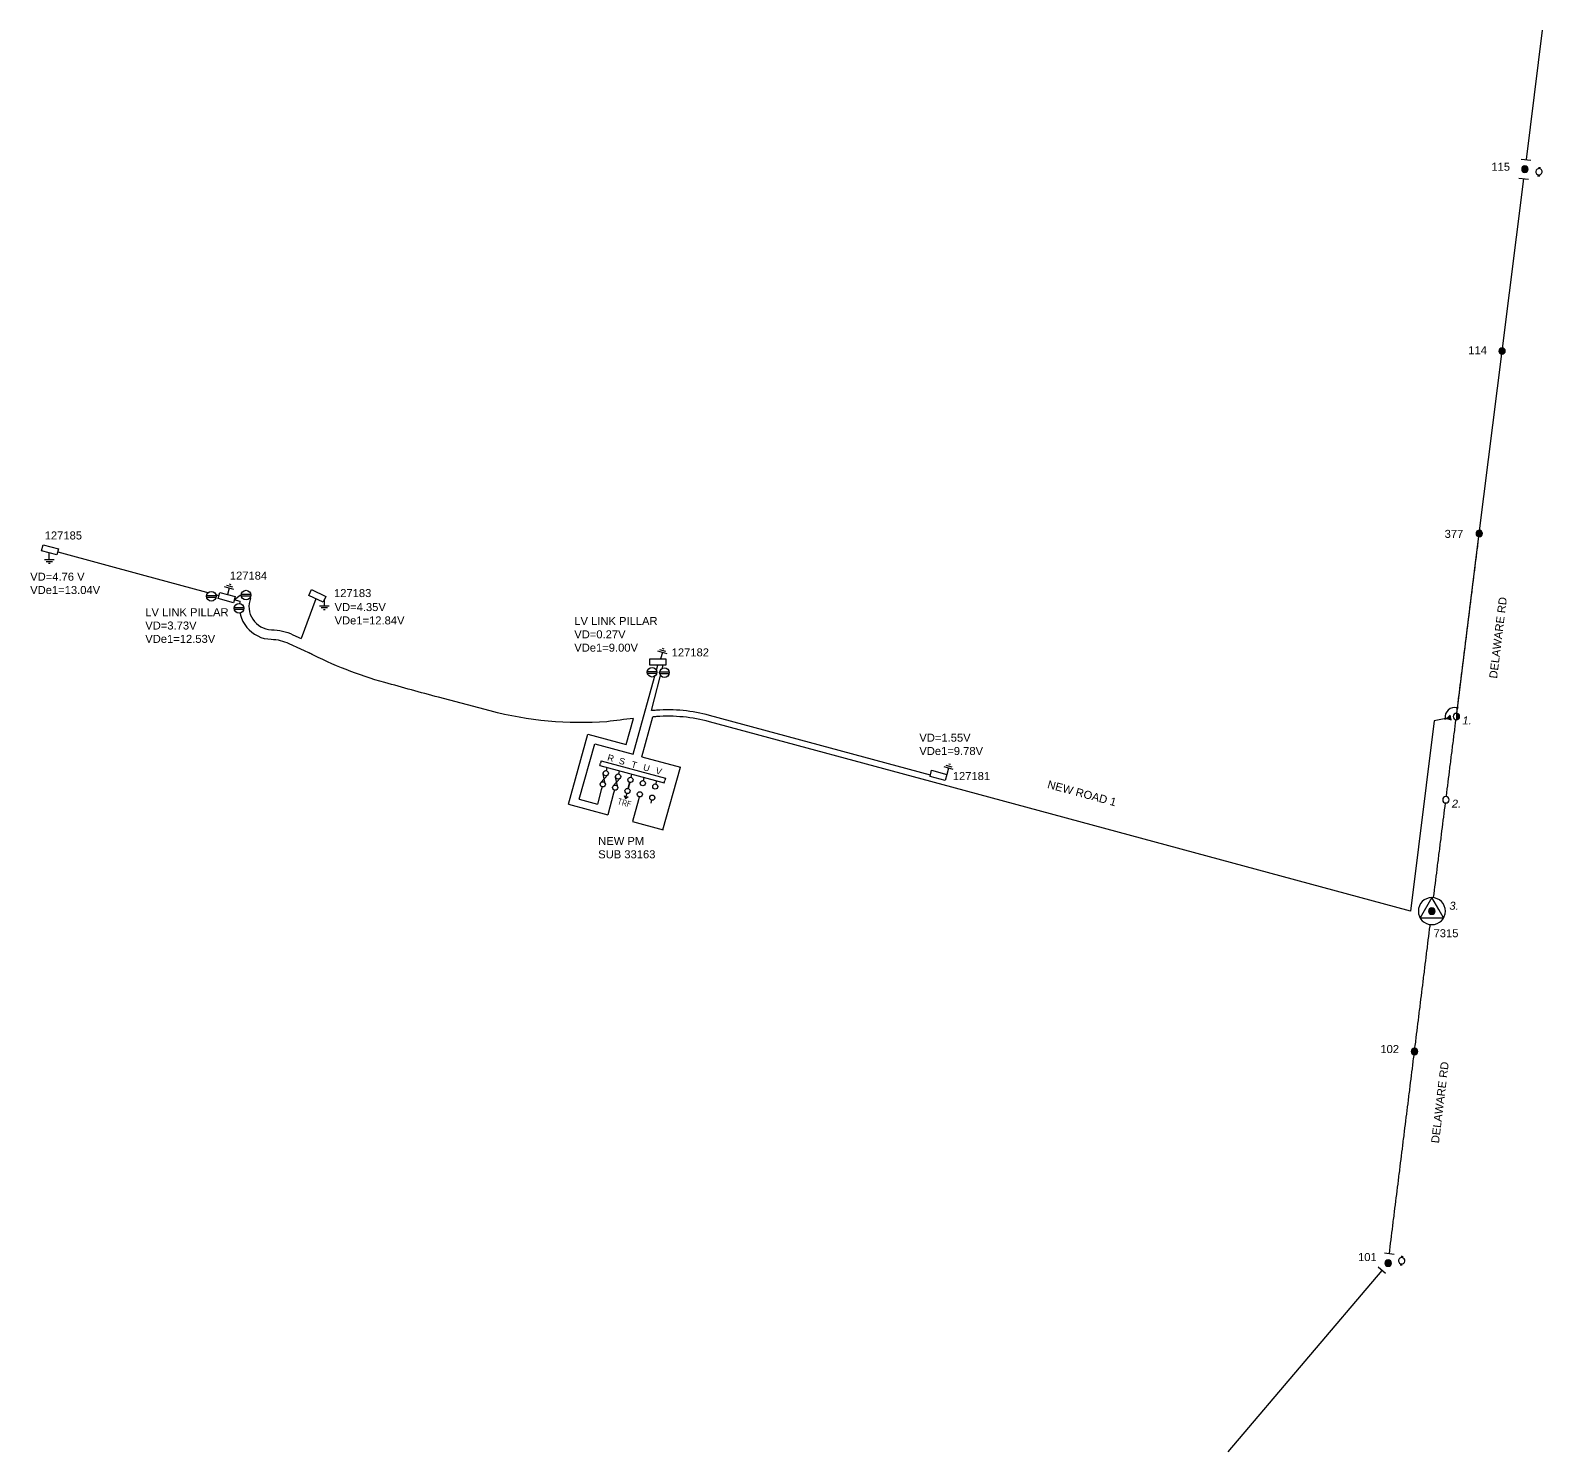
# Model space of a CAD drawing. Header units: metres. Extents: x 298182 to 303780, y 6252504 to 6254878.
# Drawn here: x 302792 to 303264.4, y 6253210.2 to 6253654.4 of the extents above; entities that cross this region are included whole.
import ezdxf
from ezdxf.enums import TextEntityAlignment as Align

# ---------------------------------------------------------------- set-up
doc = ezdxf.new("R2010")
doc.units = ezdxf.units.M
doc.linetypes.add('Cable Exist OH', pattern=[1, 1, 0])
for name, color, linetype in [('_User Miscellaneous1', 7, 'Continuous'), ('_User Miscellaneous10', 7, 'Continuous'), ('Equip_LV_NEW', 7, 'Continuous'), ('Notes', 7, 'Continuous'), ('Sub_LV_EXT', 7, 'Continuous'), ('SupportsOH_SP_TR_HV_LV_SL_NEW', 7, 'Continuous')]:
    doc.layers.add(name, color=color, linetype=linetype)
doc.styles.add('iecARIAL', font='arial.ttf', dxfattribs={"height": 2})
doc.styles.add('IESYMBOL1', font='isocp.shx')
doc.styles.add('POLE_LABEL', font='arial.ttf')
doc.styles.get("Standard").update_dxf_attribs({"font": 'arial.ttf'})
doc.linetypes.add('Cable New UG', pattern='A,7,-0.25,["x",Standard,S=2,R=0,X=0.2,Y=-0.8],-2.1', length=9.35)
doc.linetypes.add('IE Trench HV', pattern='A,7,-0.2,["/",Standard,S=3,R=0,X=0.6,Y=-1.4],-2.5', length=9.7)

# ---------------------------------------------------------------- blocks, each defined once
blk = doc.blocks.new('POLE_EXT')
blk.add_hatch(color=256).paths.add_polyline_path([(-1, 0, 1), (1, 0, 1)])
blk.add_lwpolyline([(-1, 0, 1), (1, 0, 1)], format="xyb", close=True)
for tag, height, flags, p in [('pNumber', 2.5, 8, (-17.84, 2.07)), ('OWNED_BY', 0.2, 9, (1.35, -0.4)), ('SPECIAL_USE', 0.2, 9, (1.35, -0.8)), ('STATE', 0.2, 9, (1.35, -1)), ('cLV', 0.2, 9, (1.35, -1.4)), ('hDepth', 0.2, 9, (1.35, -1.6)), ('hDia', 0.2, 9, (1.35, -1.8)), ('cHV', 0.2, 9, (1.35, -2)), ('cLinedev', 0.2, 9, (1.35, -3.4)), ('pExisting', 0.2, 9, (1.35, -3.8)), ('pFooting', 0.2, 9, (1.35, -4.4)), ('pNew', 0.2, 9, (1.35, -4.6)), ('PARENT', 0.2, 9, (1.35, -0.6)), ('USAGE', 0.2, 9, (1.35, -1.2)), ('LBRACKET', 0.2, 9, (1.35, -2.2)), ('LExisting', 0.2, 9, (1.35, -2.4)), ('LANTNUMBER', 0.2, 9, (1.35, -2.6)), ('LOther', 0.2, 9, (1.35, -2.8)), ('LRemove', 0.2, 9, (1.35, -3)), ('LEGEND', 0.2, 9, (1.35, -3.2)), ('LOCATION', 0.2, 9, (1.35, -3.6)), ('PFNUMBER', 0.2, 9, (1.35, -4)), ('NEWPFNUMBER', 0.2, 9, (1.35, -4.2)), ('pRelocate', 0.2, 9, (1.35, -5)), ('pRemove', 0.2, 9, (1.35, -5.2)), ('pReplace', 0.2, 9, (1.35, -5.4)), ('pStay', 0.2, 9, (1.35, -5.6)), ('pType', 0.2, 9, (1.35, -5.8)), ('cspan', 0.2, 9, (1.35, -6)), ('STREETNAME', 0.2, 9, (1.35, -6.2)), ('SUBURB', 0.2, 9, (1.35, -6.4)), ('OPERATED_BY', 0.2, 9, (1.36, -7.01)), ('NOTES', 0.2, 9, (1.35, -6.6)), ('MAINTAINED_BY', 0.2, 9, (1.36, -6.81))]:
    blk.add_attdef(tag, text='', height=height, dxfattribs=dict(flags=flags)).set_placement(p, align=Align.MIDDLE_LEFT)
at = {"style": 'POLE_LABEL'}
for tag, height, flags, p in [('STRUCTURE_PLANT_NUMBER', 0.2, 9, (1.35, 0.03)), ('ASSET_NUM', 2.5, 8, (2, 2)), ('STREET_CODE', 0.2, 9, (1.35, -0.2))]:
    blk.add_attdef(tag, text='', height=height, dxfattribs=dict(at, flags=flags)).set_placement(p, align=Align.MIDDLE_LEFT)
at = {"flags": 1}
blk.add_attdef('Z', (1.35, -7.33), '', height=0.2, dxfattribs=at)
blk = doc.blocks.new('LV_OH_LINKS_OPEN_EXT')
for p, q in [((-0.17, 4.97), (-0.17, 5.46)), ((0.17, 4.97), (0.17, 5.46)), ((-0.17, 3), (-0.17, 2.5)), ((0.17, 3), (0.17, 2.5))]:
    blk.add_line(p, q)
blk.add_lwpolyline([(0, 2.99, 1), (0, 4.98, 1)], format="xyb", close=True)
at = {"flags": 9}
for tag, p in [('ACTUAL_STATUS', (0, 0)), ('CONSTRUCTED_VOLTAGE', (0, -0.2)), ('OPERATING_VOLTAGE', (0, -0.6)), ('ORIENTATION', (0, -0.8)), ('OWNED_BY', (0, -1)), ('STATE', (0, -1.2)), ('SWITCH_TYPE', (0, -1.4)), ('NO_PHASES', (0, -0.4)), ('USAGE', (0, -1.6)), ('LEGEND', (0, -1.8)), ('NOTES', (0, -2))]:
    blk.add_attdef(tag, text='', height=0.2, dxfattribs=at).set_placement(p, align=Align.MIDDLE_LEFT)
at = {"flags": 1}
blk.add_attdef('Z', (0, 0), '', height=0.2, dxfattribs=at)
blk = doc.blocks.new('*U127')
for p, q in [((-0.6, 3.97), (-0.65, 4.47)), ((-0.38, 2.02), (-0.33, 1.52)), ((-0.26, 4.01), (-0.32, 4.5)), ((-0.05, 2.06), (0, 1.56))]:
    blk.add_line(p, q)
blk.add_lwpolyline([(-0.22, 2.02, 1), (-0.43, 4, 1)], format="xyb", close=True)
at = {"flags": 9}
for tag, p in [('ACTUAL_STATUS', (0, 0)), ('CONSTRUCTED_VOLTAGE', (0, -0.2)), ('OPERATING_VOLTAGE', (0, -0.6)), ('ORIENTATION', (0, -0.8)), ('OWNED_BY', (0, -1)), ('STATE', (0, -1.2)), ('SWITCH_TYPE', (0, -1.4)), ('NO_PHASES', (0, -0.4)), ('USAGE', (0, -1.6)), ('LEGEND', (0, -1.8)), ('NOTES', (0, -2))]:
    blk.add_attdef(tag, text='', height=0.2, dxfattribs=at).set_placement(p, align=Align.MIDDLE_LEFT)
at = {"flags": 1}
blk.add_attdef('Z', (0, 0), '', height=0.2, dxfattribs=at)
blk = doc.blocks.new('SUB_POLE_EXT')
blk.add_wipeout([(0, 4.22), (0.42, 4.2), (0.83, 4.14), (1.21, 4.05), (1.62, 3.9), (1.99, 3.72), (2.35, 3.51), (2.68, 3.26), (2.99, 2.99), (3.28, 2.66), (3.52, 2.34), (3.76, 1.92), (3.9, 1.62), (4.04, 1.23), (4.18, 0.63), (4.22, 0), (4.18, -0.61), (4.06, -1.15), (3.9, -1.62), (3.58, -2.24), (3.22, -2.73), (2.97, -3.01), (2.68, -3.26), (2.36, -3.5), (2, -3.72), (1.64, -3.89), (1.25, -4.03), (0.82, -4.14), (0.42, -4.2), (0, -4.22), (-0.41, -4.2), (-0.8, -4.15), (-1.21, -4.05), (-1.62, -3.9), (-1.99, -3.73), (-2.35, -3.51), (-2.68, -3.26), (-2.96, -3.02), (-3.23, -2.72), (-3.51, -2.35), (-3.71, -2.01), (-3.91, -1.6), (-4.05, -1.21), (-4.16, -0.76), (-4.22, -0.14), (-4.21, 0.39), (-4.14, 0.83), (-4.03, 1.27), (-3.9, 1.63), (-3.71, 2.02), (-3.5, 2.37), (-3.28, 2.67), (-2.99, 2.99), (-2.68, 3.27), (-2.33, 3.52), (-1.98, 3.73), (-1.63, 3.9), (-1.2, 4.05), (-0.78, 4.15), (-0.4, 4.21)])
blk.add_line((2.16, 0.48), (2.16, 0.48, 0))
blk.add_lwpolyline([(-4.22, 0, 1), (4.22, 0, 1)], format="xyb", close=True)
blk.add_lwpolyline([(2.14, 0.52), (0, 4.22), (-3.66, -2.11), (3.66, -2.11)], close=True)
for tag, height, flags, p in [('STREET_CODE', 0.2, 9, (1.5, 0)), ('ASSET_NUM', 2.5, 8, (2, 2)), ('CONSTRUCTED_VOLTAGE', 0.2, 9, (1.5, -0.2)), ('OPERATING_VOLTAGE', 0.2, 9, (1.5, -0.6)), ('OPERATED_BY', 0.2, 9, (1.5, -0.8)), ('ORIENTATION', 0.2, 9, (1.5, -1.2)), ('OWNED_BY', 0.2, 9, (1.5, -1.4)), ('SECONDARY_VOLTAGE', 0.2, 9, (1.5, -1.6)), ('STATE', 0.2, 9, (1.5, -1.8)), ('SUBSTATION_TYPE', 0.2, 9, (1.5, -2)), ('STREETNAME', 0.2, 9, (1.5, -2.8)), ('SUBURB', 0.2, 9, (1.5, -3)), ('Z', 0.2, 1, (1.5, -3.4)), ('NO_PHASES', 0.2, 9, (1.5, -0.4)), ('MAINTAINED_BY', 0.2, 9, (1.5, -1)), ('USAGE', 0.2, 9, (1.5, -2.2)), ('LEGEND', 0.2, 9, (1.5, -2.4)), ('LOCATION', 0.2, 9, (1.5, -2.6)), ('NOTES', 0.2, 9, (1.5, -3.2))]:
    blk.add_attdef(tag, text='', height=height, dxfattribs=dict(flags=flags)).set_placement(p, align=Align.MIDDLE_LEFT)
blk = doc.blocks.new('*U121')
blk.add_wipeout([(2.34, 1.29), (-0.78, -2.55), (-2.32, -1.3), (0.8, 2.54)])
at = {"lineweight": -3}
blk.add_lwpolyline([(2.34, 1.29), (-0.78, -2.55), (-2.32, -1.3), (0.8, 2.54)], close=True, dxfattribs=at)
for tag, height, flags, p in [('ASSET_NUM', 2.5, 8, (2, 4)), ('STREET_CODE', 0.2, 9, (1.5, 2)), ('OWNED_BY', 0.2, 9, (1.5, 1.8)), ('OPERATED_BY', 0.2, 9, (1.5, 1.6)), ('STATE', 0.2, 9, (1.5, 1.2)), ('SUPPORT_TYPE', 0.2, 9, (1.5, 1)), ('SUBURB', 0.2, 9, (1.5, 0.2)), ('STREETNAME', 0.2, 9, (1.5, 0)), ('MAINTAINED_BY', 0.2, 9, (1.5, 1.4)), ('USAGE', 0.2, 9, (1.5, 0.8)), ('LEGEND', 0.2, 9, (1.5, 0.6)), ('PARENT', 0.2, 9, (1.5, 0.4)), ('Z', 0.2, 1, (1.5, -0.6)), ('LOCATION', 0.2, 9, (1.5, -0.2)), ('NOTES', 0.2, 9, (1.5, -0.4))]:
    blk.add_attdef(tag, text='', height=height, dxfattribs=dict(flags=flags)).set_placement(p, align=Align.MIDDLE_LEFT)
blk = doc.blocks.new('*U122')
blk.add_wipeout([(3.89, 0.01), (0.75, -3.82), (-0.78, -2.56), (2.36, 1.27)])
at = {"lineweight": -3}
blk.add_lwpolyline([(3.89, 0.01), (0.75, -3.82), (-0.78, -2.56), (2.36, 1.27)], close=True, dxfattribs=at)
for tag, height, flags, p in [('ASSET_NUM', 2.5, 8, (2, 4)), ('STREET_CODE', 0.2, 9, (1.5, 2)), ('OWNED_BY', 0.2, 9, (1.5, 1.8)), ('OPERATED_BY', 0.2, 9, (1.5, 1.6)), ('STATE', 0.2, 9, (1.5, 1.2)), ('SUPPORT_TYPE', 0.2, 9, (1.5, 1)), ('SUBURB', 0.2, 9, (1.5, 0.2)), ('STREETNAME', 0.2, 9, (1.5, 0)), ('MAINTAINED_BY', 0.2, 9, (1.5, 1.4)), ('USAGE', 0.2, 9, (1.5, 0.8)), ('LEGEND', 0.2, 9, (1.5, 0.6)), ('PARENT', 0.2, 9, (1.5, 0.4)), ('Z', 0.2, 1, (1.5, -0.6)), ('LOCATION', 0.2, 9, (1.5, -0.2)), ('NOTES', 0.2, 9, (1.5, -0.4))]:
    blk.add_attdef(tag, text='', height=height, dxfattribs=dict(flags=flags)).set_placement(p, align=Align.MIDDLE_LEFT)
blk = doc.blocks.new('*U124')
blk.add_wipeout([(0.39, 3.87), (3.87, 0.35), (2.47, -1.04), (-1.02, 2.48)])
at = {"lineweight": -3}
blk.add_lwpolyline([(0.39, 3.87), (3.87, 0.35), (2.47, -1.04), (-1.02, 2.48)], close=True, dxfattribs=at)
for tag, height, flags, p in [('ASSET_NUM', 2.5, 8, (2, 4)), ('STREET_CODE', 0.2, 9, (1.5, 2)), ('OWNED_BY', 0.2, 9, (1.5, 1.8)), ('OPERATED_BY', 0.2, 9, (1.5, 1.6)), ('STATE', 0.2, 9, (1.5, 1.2)), ('SUPPORT_TYPE', 0.2, 9, (1.5, 1)), ('SUBURB', 0.2, 9, (1.5, 0.2)), ('STREETNAME', 0.2, 9, (1.5, 0)), ('MAINTAINED_BY', 0.2, 9, (1.5, 1.4)), ('USAGE', 0.2, 9, (1.5, 0.8)), ('LEGEND', 0.2, 9, (1.5, 0.6)), ('PARENT', 0.2, 9, (1.5, 0.4)), ('Z', 0.2, 1, (1.5, -0.6)), ('LOCATION', 0.2, 9, (1.5, -0.2)), ('NOTES', 0.2, 9, (1.5, -0.4))]:
    blk.add_attdef(tag, text='', height=height, dxfattribs=dict(flags=flags)).set_placement(p, align=Align.MIDDLE_LEFT)
blk = doc.blocks.new('Earth')
for p, q in [((0, -2.04), (0, 0)), ((-1.5, -2.04), (1.5, -2.04)), ((-1, -2.64), (1, -2.64)), ((-0.25, -3.24), (0.25, -3.24))]:
    blk.add_line(p, q)
blk = doc.blocks.new('TX_LINK_NEW')
h = blk.add_hatch(color=256)
edge = h.paths.add_edge_path()
edge.add_line((2.6, 0.05), (4.6, 0.05))
edge.add_arc((5.4, 0.01), 0.8, 177.2353, 184.4027)
edge.add_line((4.6, -0.05), (2.6, -0.05))
edge.add_arc((1.8, 0), 0.8, 356.4167, 363.5833)
blk.add_line((7.2, 0.01), (7.8, 0.01))
for points in [[(1, 0), (0, 0)], [(2.6, 0.05), (4.6, 0.05)], [(6.2, 0.01), (7.2, 0.01)], [(7, -0.59), (7.8, 0.01), (7, 0.61)], [(2.6, -0.05), (4.6, -0.05)]]:
    blk.add_lwpolyline(points)
for centre in [(1.8, 0), (5.4, 0.01)]:
    blk.add_circle(centre, 0.8)
for centre, start, end in [((1.8, 0), 356.4167, 3.5833), ((5.4, 0.01), 177.2353, 184.4027)]:
    blk.add_arc(centre, 0.8, start, end)
at = {"style": 'IESYMBOL1'}
blk.add_text('TRF', height=2, rotation=90, dxfattribs=at).set_placement((9.24, 0.01), align=Align.MIDDLE_CENTER)
at = {"flags": 1}
blk.add_attdef('Z', (0, 0), '', height=0.2, dxfattribs=at)
at = {"layer": 'Sub_LV_EXT', "flags": 1}
for tag, p in [('ORIENTATION', (2.14, -1.53)), ('USAGE', (2.14, -1.14)), ('NOTES', (2.14, -3.07))]:
    blk.add_attdef(tag, p, '', height=0.2, dxfattribs=at)
blk = doc.blocks.new('LV_UG_DFUSE_CLOSED_NEW')
for points in [[(1, 0), (0, 0)], [(5.04, 0.73), (2.16, -0.72)], [(5.05, -0.71), (2.16, 0.72)], [(6.2, 0.01), (7.2, 0.01)]]:
    blk.add_lwpolyline(points)
for centre in [(1.8, 0), (5.4, 0.01)]:
    blk.add_circle(centre, 0.8)
for tag, flags, p in [('ACTUAL_STATUS', 9, (1.5, 0)), ('CONSTRUCTED_VOLTAGE', 9, (1.5, -0.2)), ('OPERATED_BY', 9, (1.5, -0.6)), ('OWNED_BY', 9, (1.5, -1)), ('OPERATING_VOLTAGE', 9, (1.5, -1.2)), ('ORIENTATION', 9, (1.5, -1.4)), ('STATE', 9, (1.5, -1.6)), ('SWITCH_TYPE', 9, (1.5, -1.8)), ('Z', 1, (1.5, -2.4)), ('NO_PHASES', 9, (1.5, -0.4)), ('MAINTAINED_BY', 9, (1.5, -0.8)), ('USAGE', 9, (1.5, -2)), ('NOTES', 9, (1.5, -2.2))]:
    blk.add_attdef(tag, text='', height=0.2, dxfattribs=dict(flags=flags)).set_placement(p, align=Align.MIDDLE_LEFT)
blk = doc.blocks.new('LV_UG_DFUSE_OPEN_EXT')
for points in [[(1, 0), (0, 0)], [(6.2, 0.01), (7.2, 0.01)]]:
    blk.add_lwpolyline(points)
for centre in [(1.8, 0), (5.4, 0.01)]:
    blk.add_circle(centre, 0.8)
at = {"flags": 9}
for tag, p in [('ACTUAL_STATUS', (0, 0)), ('CONSTRUCTED_VOLTAGE', (0, -0.2)), ('OPERATING_VOLTAGE', (0, -0.6)), ('ORIENTATION', (0, -0.8)), ('STATE', (0, -1)), ('SWITCH_TYPE', (0, -1.2)), ('NO_PHASES', (0, -0.4)), ('USAGE', (0, -1.4)), ('NOTES', (0, -1.6))]:
    blk.add_attdef(tag, text='', height=0.2, dxfattribs=at).set_placement(p, align=Align.MIDDLE_LEFT)
at = {"flags": 1}
blk.add_attdef('Z', (0, 0), '', height=0.2, dxfattribs=at)
blk = doc.blocks.new('UGOH_NEW')
blk.add_hatch(color=256).paths.add_polyline_path([(0, 3), (-0.75, 1.7), (0.75, 1.7)])
at = {"color": 1}
blk.add_lwpolyline([(-0.75, 1.7), (0.75, 1.7), (0, 3)], close=True, dxfattribs=at)
for tag, flags, p in [('CONSTRUCTED_VOLTAGE', 9, (1.5, 0)), ('ACTUAL_STATUS', 9, (1.5, -1.6)), ('OPERATING_VOLTAGE', 9, (1.5, -0.2)), ('ORIENTATION', 9, (1.5, -0.4)), ('STATE', 9, (1.5, -0.6)), ('OWNED_BY', 9, (1.5, -1)), ('OPERATED_BY', 9, (1.5, -1.2)), ('TYPE', 1, (1.5, -2)), ('USAGE', 9, (1.5, -0.8)), ('MAINTAINED_BY', 9, (1.5, -1.4)), ('NUMBER_OF_PHASES', 9, (1.5, -1.8))]:
    blk.add_attdef(tag, text='', height=0.2, dxfattribs=dict(flags=flags)).set_placement(p, align=Align.MIDDLE_LEFT)
blk = doc.blocks.new('POLE_REPLACE_NEW')
for tag, flags, p in [('PFNUMBER', 9, (1.5, -3.6)), ('NEWPFNUMBER', 9, (1.5, -3.8)), ('pFooting', 9, (1.5, -4)), ('pNew', 9, (1.5, -4.2)), ('pNumber', 9, (1.5, -4.4)), ('pRelocate', 9, (1.5, -4.6)), ('pRemove', 9, (1.5, -4.8)), ('cspan', 9, (1.5, -5.6)), ('SUBURB', 9, (1.5, -5.8)), ('STREETNAME', 9, (1.5, -6)), ('OPERATED_BY', 9, (1.5, -6.6)), ('Z', 1, (1.5, -7)), ('pReplace', 9, (1.5, -5)), ('pStay', 9, (1.5, -5.2)), ('pType', 9, (1.5, -5.4)), ('LOCATION', 9, (1.5, -6.2)), ('NOTES', 9, (1.5, -6.4)), ('MAINTAINED_BY', 9, (1.5, -6.8))]:
    blk.add_attdef(tag, text='', height=0.2, dxfattribs=dict(flags=flags)).set_placement(p, align=Align.MIDDLE_LEFT)
blk.add_wipeout([(0, 1), (-0.13, 0.99), (-0.25, 0.97), (-0.37, 0.93), (-0.48, 0.88), (-0.59, 0.81), (-0.68, 0.73), (-0.77, 0.64), (-0.84, 0.54), (-0.9, 0.43), (-0.95, 0.31), (-0.98, 0.19), (-1, 0.06), (-1, -0.06), (-0.98, -0.19), (-0.95, -0.31), (-0.9, -0.43), (-0.84, -0.54), (-0.77, -0.64), (-0.68, -0.73), (-0.59, -0.81), (-0.48, -0.88), (-0.37, -0.93), (-0.25, -0.97), (-0.13, -0.99), (0, -1), (0.13, -0.99), (0.25, -0.97), (0.37, -0.93), (0.48, -0.88), (0.59, -0.81), (0.68, -0.73), (0.77, -0.64), (0.84, -0.54), (0.9, -0.43), (0.95, -0.31), (0.98, -0.19), (1, -0.06), (1, 0.06), (0.98, 0.19), (0.95, 0.31), (0.9, 0.43), (0.84, 0.54), (0.77, 0.64), (0.68, 0.73), (0.59, 0.81), (0.48, 0.88), (0.37, 0.93), (0.25, 0.97), (0.13, 0.99)])
h = blk.add_hatch(color=256)
edge = h.paths.add_edge_path()
edge.add_arc((0, 0), 1, 270, 450)
edge.add_line((0, 1), (0, -1))
blk.add_lwpolyline([(0, 1), (0, -1)])
at = {"lineweight": -3}
blk.add_arc((0, 0), 1, 90, 270, dxfattribs=at)
blk.add_arc((0, 0), 1, 270, 90)
at = {"style": 'POLE_LABEL', "flags": 9}
blk.add_attdef('STRUCTURE_PLANT_NUMBER', text='', height=0.2, dxfattribs=at).set_placement((1.5, 0.24), align=Align.MIDDLE_LEFT)
for tag, height, flags, p in [('STREET_CODE', 0.2, 9, (1.5, 0)), ('ASSET_NUM', 2.5, 8, (2, 2)), ('OWNED_BY', 0.2, 9, (1.5, -0.2)), ('SPECIAL_USE', 0.2, 9, (1.5, -0.6)), ('STATE', 0.2, 9, (1.5, -0.8)), ('cLV', 0.2, 9, (1.5, -1.2)), ('cHV', 0.2, 9, (1.5, -1.8)), ('cLinedev', 0.2, 9, (1.5, -3.2)), ('PARENT', 0.2, 9, (1.5, -0.4)), ('USAGE', 0.2, 9, (1.5, -1)), ('hDepth', 0.2, 9, (1.5, -1.4)), ('hDia', 0.2, 9, (1.5, -1.6)), ('LBRACKET', 0.2, 9, (1.5, -2)), ('LExisting', 0.2, 9, (1.5, -2.2)), ('LANTNUMBER', 0.2, 9, (1.5, -2.4)), ('LOther', 0.2, 9, (1.5, -2.6)), ('LRemove', 0.2, 9, (1.5, -2.8)), ('LEGEND', 0.2, 9, (1.5, -3)), ('pExisting', 0.2, 9, (1.5, -3.4))]:
    blk.add_attdef(tag, text='', height=height, dxfattribs=dict(flags=flags)).set_placement(p, align=Align.MIDDLE_LEFT)
blk = doc.blocks.new('POLE_NEW')
for tag, height, flags, p in [('pNumber', 2.5, 8, (-17.84, 2.07)), ('OWNED_BY', 0.2, 9, (1.15, -0.4)), ('SPECIAL_USE', 0.2, 9, (1.15, -0.8)), ('STATE', 0.2, 9, (1.15, -1)), ('cLV', 0.2, 9, (1.15, -1.4)), ('hDepth', 0.2, 9, (1.15, -1.6)), ('hDia', 0.2, 9, (1.15, -1.8)), ('cHV', 0.2, 9, (1.15, -2)), ('cLinedev', 0.2, 9, (1.15, -3.4)), ('pExisting', 0.2, 9, (1.15, -3.6)), ('pFooting', 0.2, 9, (1.15, -4.2)), ('pNew', 0.2, 9, (1.15, -4.4)), ('pRelocate', 0.2, 9, (1.15, -4.8)), ('PARENT', 0.2, 9, (1.15, -0.6)), ('USAGE', 0.2, 9, (1.15, -1.2)), ('LBRACKET', 0.2, 9, (1.15, -2.2)), ('LExisting', 0.2, 9, (1.15, -2.4)), ('LANTNUMBER', 0.2, 9, (1.15, -2.6)), ('LOther', 0.2, 9, (1.15, -2.8)), ('LRemove', 0.2, 9, (1.15, -3)), ('LEGEND', 0.2, 9, (1.15, -3.2)), ('PFNUMBER', 0.2, 9, (1.15, -3.8)), ('NEWPFNUMBER', 0.2, 9, (1.15, -4)), ('pRemove', 0.2, 9, (1.15, -5)), ('pReplace', 0.2, 9, (1.15, -5.2)), ('pStay', 0.2, 9, (1.15, -5.4)), ('pType', 0.2, 9, (1.15, -5.6)), ('cspan', 0.2, 9, (1.15, -5.8)), ('SUBURB', 0.2, 9, (1.15, -6)), ('STREETNAME', 0.2, 9, (1.15, -6.2)), ('OPERATED_BY', 0.2, 9, (1.15, -6.89)), ('LOCATION', 0.2, 9, (1.15, -6.4)), ('NOTES', 0.2, 9, (1.15, -6.6)), ('MAINTAINED_BY', 0.2, 9, (1.15, -7.22))]:
    blk.add_attdef(tag, text='', height=height, dxfattribs=dict(flags=flags)).set_placement(p, align=Align.MIDDLE_LEFT)
at = {"style": 'POLE_LABEL'}
for tag, height, flags, p in [('STRUCTURE_PLANT_NUMBER', 0.2, 9, (1.15, 0.09)), ('ASSET_NUM', 2.5, 8, (2, 2)), ('STREET_CODE', 0.2, 9, (1.15, -0.2))]:
    blk.add_attdef(tag, text='', height=height, dxfattribs=dict(at, flags=flags)).set_placement(p, align=Align.MIDDLE_LEFT)
at = {"flags": 1}
blk.add_attdef('Z', (1.15, -7.59), '', height=0.2, dxfattribs=at)
blk.add_wipeout([(0.07, 1), (-0.06, 1), (-0.18, 0.98), (-0.3, 0.95), (-0.42, 0.91), (-0.53, 0.85), (-0.63, 0.77), (-0.73, 0.69), (-0.81, 0.59), (-0.87, 0.49), (-0.93, 0.37), (-0.97, 0.25), (-0.99, 0.13), (-1, 0.01), (-0.99, -0.12), (-0.97, -0.24), (-0.93, -0.36), (-0.88, -0.48), (-0.81, -0.58), (-0.73, -0.68), (-0.64, -0.77), (-0.54, -0.84), (-0.43, -0.9), (-0.31, -0.95), (-0.19, -0.98), (-0.07, -1), (0.06, -1), (0.18, -0.98), (0.3, -0.95), (0.42, -0.91), (0.53, -0.85), (0.63, -0.77), (0.73, -0.69), (0.81, -0.59), (0.87, -0.49), (0.93, -0.37), (0.97, -0.25), (0.99, -0.13), (1, -0.01), (0.99, 0.12), (0.97, 0.24), (0.93, 0.36), (0.88, 0.48), (0.81, 0.58), (0.73, 0.68), (0.64, 0.77), (0.54, 0.84), (0.43, 0.9), (0.31, 0.95), (0.19, 0.98)])
at = {"lineweight": -3}
blk.add_lwpolyline([(-1, 0, 1), (1, 0, 1)], format="xyb", close=True, dxfattribs=at)
blk = doc.blocks.new('*U171')
for tag, flags, p in [('ACTUAL_STATUS', 9, (1.5, 0)), ('CONSTRUCTED_VOLTAGE', 9, (1.5, -0.2)), ('OPERATING_VOLTAGE', 9, (1.5, -0.6)), ('ORIENTATION', 9, (1.5, -0.8)), ('STATE', 9, (1.5, -1)), ('SWITCH_TYPE', 9, (1.5, -1.2)), ('OWNED_BY', 9, (1.5, -1.8)), ('OPERATED_BY', 9, (1.5, -2)), ('TYPE', 9, (1.5, -2.6)), ('Z', 1, (1.5, -2.8)), ('NO_PHASES', 9, (1.5, -0.4)), ('USAGE', 9, (1.5, -1.4)), ('NOTES', 9, (1.5, -1.6)), ('MAINTAINED_BY', 9, (1.5, -2.2)), ('NUMBER_OF_PHASES', 9, (1.5, -2.4))]:
    blk.add_attdef(tag, text='', height=0.2, dxfattribs=dict(flags=flags)).set_placement(p, align=Align.MIDDLE_LEFT)
blk.add_wipeout([(-1.06, 6.46), (-1.18, 6.32), (-1.29, 6.16), (-1.37, 5.99), (-1.43, 5.82), (-1.48, 5.63), (-1.49, 5.45), (-1.49, 5.26), (-1.46, 5.07), (-1.41, 4.89), (-1.33, 4.72), (-1.24, 4.56), (-1.12, 4.41), (-0.99, 4.28), (-0.84, 4.16), (-0.68, 4.07), (-0.51, 3.99), (-0.33, 3.94), (-0.14, 3.91), (0.05, 3.91), (0.23, 3.92), (0.42, 3.97), (0.59, 4.03), (0.76, 4.11), (0.92, 4.22), (1.06, 4.34), (1.18, 4.48), (1.29, 4.64), (1.37, 4.81), (1.43, 4.98), (1.48, 5.17), (1.49, 5.35), (1.49, 5.54), (1.46, 5.73), (1.41, 5.91), (1.33, 6.08), (1.24, 6.24), (1.12, 6.39), (0.99, 6.52), (0.84, 6.64), (0.68, 6.73), (0.51, 6.81), (0.33, 6.86), (0.14, 6.89), (-0.05, 6.89), (-0.23, 6.88), (-0.42, 6.83), (-0.59, 6.77), (-0.76, 6.69), (-0.92, 6.58)])
for p, q in [((-0.25, 3.92), (-0.25, 6.88)), ((0.25, 3.92), (0.25, 6.88))]:
    blk.add_line(p, q)
blk.add_circle((0, 5.4), 1.5)

msp = doc.modelspace()

# ---------------------------------------------------------------- hatches: boundary and pattern name
at = {"layer": '_User Miscellaneous1', "linetype": 'Continuous'}
h = msp.add_hatch(dxfattribs=at)
h.set_pattern_fill('ANGLE', color=256)
h.set_pattern_definition([(0, (0, 0), (0, 6.985), [5.08, -1.905]), (90, (0, 0), (-6.985, 4e-16), [5.08, -1.905])])
h.paths.add_polyline_path([(303237.80209, 6253442.83282, 0.616805891), (303237.48266, 6253442.67239, 0.534161879), (303237.759, 6253442.48753)])
h.paths.add_polyline_path([(303237.80215, 6253442.83277), (303237.75906, 6253442.48756, 0.303550756), (303237.88266, 6253442.67239, 0.236917719)])

# ---------------------------------------------------------------- linework, layer by layer
at = {"layer": '_User Miscellaneous1'}
for p, q in [((302969.90335, 6253424.63911), (302970.11211, 6253425.41139)), ((302969.90335, 6253424.63911), (302989.98269, 6253419.21141)), ((302970.32087, 6253426.18368), (302970.11211, 6253425.41139)), ((302970.32087, 6253426.18368), (302990.40021, 6253420.75597)), ((302989.98269, 6253419.21141), (302990.19145, 6253419.98369)), ((302990.40021, 6253420.75597), (302990.19145, 6253419.98369))]:
    msp.add_line(p, q, dxfattribs=at)
at = {"layer": '_User Miscellaneous1', "color": 7, "linetype": 'Continuous', "flags": 128}
for points in [[(303264.2759, 6253654.41892), (303259.21025, 6253613.99006)], [(303257.72189, 6253614.17655), (303260.69861, 6253613.80357)], [(303237.44415, 6253439.96435), (303244.58012, 6253497.14031), (303251.70409, 6253554.18934), (303258.46349, 6253608.03671)], [(303256.97593, 6253608.2231), (303259.95266, 6253607.85012)], [(303215.00831, 6253272.35787), (303217.98504, 6253271.98489)], [(303214.18315, 6253266.90854), (303166.01717, 6253210.24266)], [(303215.32609, 6253265.9372), (303213.04037, 6253267.88007)]]:
    msp.add_lwpolyline(points, dxfattribs=at)
at = {"layer": '_User Miscellaneous1', "linetype": 'Cable Exist OH'}
for points in [[(303229.7781, 6253379.1723), (303237.44408, 6253439.96432), (303244.58011, 6253497.14032)], [(303216.49668, 6253272.17138), (303224.35411, 6253335.30531), (303229.7781, 6253379.1723)]]:
    msp.add_lwpolyline(points, dxfattribs=at)
at = {"layer": '_User Miscellaneous1', "linetype": 'Cable New UG', "flags": 128}
for points in [[(302800.58588, 6253491.41011), (302827.84133, 6253484.0448)], [(302827.84133, 6253484.0448), (302857.46001, 6253476.04087)], [(302855.76568, 6253476.49874), (302857.56103, 6253477.86846), (302860.82688, 6253476.98592)], [(302978.14479, 6253431.23124), (302980.39737, 6253439.33441)], [(302983.02817, 6253427.41511), (302986.49126, 6253439.87284)], [(303230.46841, 6253438.62714), (303223.10172, 6253379.16062)], [(302960.09432, 6253412.57655), (302966.17923, 6253434.46569)], [(302963.49862, 6253414.13124), (302968.3037, 6253431.4165)], [(302966.17923, 6253434.46569), (302978.14479, 6253431.23124)], [(302968.3037, 6253431.4165), (302980.26926, 6253428.18205)], [(302983.03365, 6253427.4348), (302995.07547, 6253424.17974)], [(302989.63048, 6253404.59255), (302995.07547, 6253424.17974)], [(302970.36506, 6253417.05601), (302969.16074, 6253412.6007)], [(302960.09432, 6253412.57655), (302972.3932, 6253409.25201)], [(302963.49862, 6253414.13124), (302969.16074, 6253412.6007)], [(302974.22098, 6253416.0137), (302972.3932, 6253409.25201)], [(302981.93446, 6253413.92865), (302980.10668, 6253407.16695)], [(302980.10668, 6253407.16695), (302989.64694, 6253404.5881)]]:
    msp.add_lwpolyline(points, dxfattribs=at)
for points in [[(302919.49121, 6253445.98889, -0.001447493), (302902.70136, 6253450.59602, -0.051751011), (302879.07741, 6253459.87084)], [(302980.39737, 6253439.33441, 0.008824974), (302972.12707, 6253438.34776, -0.082572032), (302935.67368, 6253441.73066), (302919.49121, 6253445.98889)], [(303223.10172, 6253379.16062), (303079.85168, 6253417.87427, -0.000042314), (303079.84351, 6253417.87648), (303004.15701, 6253438.34467, 0.083823178), (302987.5872, 6253439.9528, 0.001164203), (302986.49126, 6253439.87284, 0.001164203)]]:
    msp.add_lwpolyline(points, format="xyb", dxfattribs=at)
at = {"layer": '_User Miscellaneous1', "linetype": 'IE Trench HV', "flags": 128}
msp.add_lwpolyline([(303235.6847, 6253439.6407), (303230.46841, 6253438.62714)], dxfattribs=at)
at = {"layer": '_User Miscellaneous1', "linetype": 'Continuous'}
msp.add_arc((303236.88558, 6253439.82123), 2.96048, 74.3809881, 189.9926175, dxfattribs=at)

# ---------------------------------------------------------------- block references
at = {"layer": '_User Miscellaneous1'}
ref = msp.add_blockref('POLE_EXT', (303258.83714, 6253611.01335), dxfattribs=at)
ref.add_attrib('ASSET_NUM', '115', dxfattribs={"layer": '0', "height": 2.5, "style": 'POLE_LABEL'}).set_placement((303254.19041, 6253611.76335), align=Align.MIDDLE_RIGHT)
for name, p, rotation in [('LV_OH_LINKS_OPEN_EXT', (303262.78333, 6253606.24282), 353.2773870660531), ('LV_UG_DFUSE_CLOSED_NEW', (302972.23121, 6253424.00986), 254.8737133180221), ('LV_UG_DFUSE_CLOSED_NEW', (302976.08712, 6253422.96756), 254.8737133180221), ('TX_LINK_NEW', (302979.94302, 6253421.92526), 254.8737133180221), ('LV_UG_DFUSE_OPEN_EXT', (302983.787, 6253420.88614), 254.9857675569379), ('LV_UG_DFUSE_OPEN_EXT', (302987.67472, 6253419.83528), 254.9857675569379), ('*U127', (303219.88662, 6253266.92785), 345.265632828021)]:
    msp.add_blockref(name, p, dxfattribs=dict(at, rotation=rotation))
ref = msp.add_blockref('POLE_EXT', (303251.70409, 6253554.18934), dxfattribs=at)
ref.add_attrib('ASSET_NUM', '114', dxfattribs={"layer": '0', "height": 2.5, "style": 'POLE_LABEL'}).set_placement((303246.98809, 6253554.4382), align=Align.MIDDLE_RIGHT)
ref = msp.add_blockref('POLE_EXT', (303244.58012, 6253497.14031), dxfattribs=at)
ref.add_attrib('ASSET_NUM', '377', dxfattribs={"layer": '0', "height": 2.5, "style": 'POLE_LABEL'}).set_placement((303239.59616, 6253497.0492), align=Align.MIDDLE_RIGHT)
ref = msp.add_blockref('*U122', (302882.50864, 6253479.50637), dxfattribs=dict(at, rotation=284.2449345357545))
ref.add_attrib('ASSET_NUM', '127183', dxfattribs={"layer": '0', "height": 2.5}).set_placement((302886.87779, 6253478.55214), align=Align.MIDDLE_LEFT)
ref = msp.add_blockref('*U122', (302987.98575, 6253458.99962), dxfattribs=dict(at, rotation=309.685516916179))
ref.add_attrib('ASSET_NUM', '127182', dxfattribs={"layer": '0', "height": 2.5}).set_placement((302992.34114, 6253460.01479), align=Align.MIDDLE_LEFT)
at = {"layer": '_User Miscellaneous1', "linetype": 'IE Trench HV', "rotation": 100.9959416485168}
msp.add_blockref('UGOH_NEW', (303237.35095, 6253439.96749), dxfattribs=at)
at = {"layer": '_User Miscellaneous1'}
ref = msp.add_blockref('POLE_EXT', (303224.35415, 6253335.30536), dxfattribs=at)
ref.add_attrib('ASSET_NUM', '102', dxfattribs={"layer": '0', "height": 2.5, "style": 'POLE_LABEL'}).set_placement((303219.52251, 6253334.07416), align=Align.BOTTOM_RIGHT)
ref = msp.add_blockref('POLE_EXT', (303216.1261, 6253269.19436), dxfattribs=at)
ref.add_attrib('ASSET_NUM', '101', dxfattribs={"layer": '0', "height": 2.5, "style": 'POLE_LABEL'}).set_placement((303212.54907, 6253269.07744), align=Align.BOTTOM_RIGHT)

# ---------------------------------------------------------------- texts
at = {"layer": '_User Miscellaneous1', "color": 7}
for s, rotation, p in [('DELAWARE RD', 83.0101324, (303250.12471, 6253451.74342)), ('NEW ROAD 1', 344.8500967, (303109.49852, 6253417.69004)), ('DELAWARE RD', 83.0101324, (303231.97948, 6253306.5324))]:
    msp.add_text(s, height=2.5, rotation=rotation, dxfattribs=at).set_placement(p)
at = {"layer": '_User Miscellaneous1', "char_height": 2, "width": 1.1318539, "attachment_point": 1, "style": 'iecARIAL'}
for s, insert, rotation in [('R', (302972.6079, 6253428.23243), 344.8737133), ('S', (302976.21706, 6253427.22973), 344.8737139), ('T', (302980.06566, 6253426.10198), 344.8737139), ('U', (302983.78724, 6253425.17595), 344.8737139), ('V', (302987.68271, 6253424.13042), 344.8737139)]:
    msp.add_mtext(s, dxfattribs=dict(at, insert=insert, rotation=rotation))
at = {"layer": '_User Miscellaneous1', "color": 7, "linetype": 'Continuous', "insert": (302969.40518, 6253402.34697), "char_height": 2.5, "attachment_point": 1}
msp.add_mtext_dynamic_manual_height_columns('NEW PM\\PSUB 33163', width=19.801603, gutter_width=4, heights=[0], dxfattribs=at)
at = {"layer": '_User Miscellaneous10', "color": 7, "linetype": 'Continuous', "char_height": 2.5, "attachment_point": 1}
for s, width, insert in [('VD=4.76 V\\P{\\C0;VDe1=13.04V}', 19.801603, (302791.98763, 6253484.9258)), ('LV LINK PILLAR\\PVD=3.73V\\P{\\C0;VDe1=12.53V}', 28.0028731, (302827.92909, 6253473.82938)), ('VD=1.55V\\P{\\C0;VDe1=9.78V}', 19.801603, (303069.69815, 6253434.62753))]:
    msp.add_mtext_dynamic_manual_height_columns(s, width=width, gutter_width=4, heights=[0], dxfattribs=dict(at, insert=insert))
at = {"layer": 'Notes', "linetype": 'IE Trench HV', "insert": (303239.29612, 6253439.98672), "char_height": 2.5, "attachment_point": 1}
msp.add_mtext_dynamic_manual_height_columns('{\\fArial|b0|i1|c0|p34;1.}', width=0.8652988, gutter_width=4, heights=[0], dxfattribs=at)

# ---------------------------------------------------------------- next in the draw order: linework, layer by layer
at = {"layer": '_User Miscellaneous1', "linetype": 'Cable New UG', "flags": 128}
for points in [[(302857.46001, 6253476.04087, 0.457601324), (302867.26515, 6253464.11709, -0.10393605), (302872.78981, 6253462.81532), (302880.01031, 6253459.42895)], [(302860.82688, 6253476.98592, 0.522740733), (302867.33799, 6253467.11621, -0.10393605), (302874.06366, 6253465.53145), (302876.57486, 6253464.35371)]]:
    msp.add_lwpolyline(points, format="xyb", dxfattribs=at)
for points in [[(302881.22832, 6253476.77296), (302876.57486, 6253464.35371)], [(302980.26926, 6253428.18205), (302988.00221, 6253455.99966)], [(302986.03667, 6253441.8555), (302989.66142, 6253455.99966)]]:
    msp.add_lwpolyline(points, dxfattribs=at)

# ---------------------------------------------------------------- next in the draw order: block references
at = {"layer": '_User Miscellaneous1'}
ref = msp.add_blockref('*U124', (302798.72388, 6253493.9983), dxfattribs=dict(at, rotation=210.1163740367476))
ref.add_attrib('ASSET_NUM', '127185', dxfattribs={"layer": '0', "height": 2.5}).set_placement((302796.52041, 6253496.55068), align=Align.MIDDLE_LEFT)
at = {"layer": '_User Miscellaneous1', "color": 2}
msp.add_blockref('Earth', (302883.89597, 6253476.63565), dxfattribs=at)
at = {"layer": '_User Miscellaneous1', "color": 2, "rotation": 164.8351878953048}
msp.add_blockref('Earth', (302988.9044, 6253457.99321), dxfattribs=at)
at = {"layer": '_User Miscellaneous1'}
ref = msp.add_blockref('*U121', (303075.67745, 6253421.58496), dxfattribs=dict(at, rotation=293.926259524253))
ref.add_attrib('ASSET_NUM', '127181', dxfattribs={"layer": '0', "height": 2.5}).set_placement((303080.14484, 6253421.37907), align=Align.MIDDLE_LEFT)
msp.add_blockref('POLE_NEW', (303234.15483, 6253413.96749), dxfattribs=at)
ref = msp.add_blockref('SUB_POLE_EXT', (303229.77818, 6253379.17221), dxfattribs=at)
ref.add_attrib('ASSET_NUM', '7315', dxfattribs={"layer": '0', "height": 2.5}).set_placement((303230.30575, 6253373.51657), align=Align.TOP_LEFT)
at = {"layer": 'SupportsOH_SP_TR_HV_LV_SL_NEW'}
msp.add_blockref('POLE_REPLACE_NEW', (303237.44408, 6253439.96432), dxfattribs=at)

# ---------------------------------------------------------------- next in the draw order: texts
at = {"layer": '_User Miscellaneous10', "color": 7, "linetype": 'Continuous', "char_height": 2.5, "attachment_point": 1}
for s, width, insert in [('VD=4.35V\\P{\\C0;VDe1=12.84V}', 19.801603, (302887.05567, 6253475.42656)), ('LV LINK PILLAR\\PVD=0.27V\\P{\\C0;VDe1=9.00V}', 32.5570445, (302961.92349, 6253471.08135))]:
    msp.add_mtext_dynamic_manual_height_columns(s, width=width, gutter_width=4, heights=[0], dxfattribs=dict(at, insert=insert))

# ---------------------------------------------------------------- next in the draw order: hatches: boundary and pattern name
at = {"layer": '_User Miscellaneous1', "linetype": 'Continuous'}
h = msp.add_hatch(dxfattribs=at)
h.set_pattern_fill('ANGLE', color=256)
h.set_pattern_definition([(0, (-3.7126, -3.365), (0, 6.985), [5.08, -1.905]), (90, (-3.7126, -3.365), (-6.985, 4e-16), [5.08, -1.905])])
h.paths.add_polyline_path([(303234.08945, 6253439.46795, 0.616805891), (303233.77002, 6253439.30753, 0.534161879), (303234.04635, 6253439.12267)])
h.paths.add_polyline_path([(303234.0895, 6253439.46791), (303234.04642, 6253439.1227, 0.303550756), (303234.17002, 6253439.30753, 0.236917719)])

# ---------------------------------------------------------------- next in the draw order: linework, layer by layer
at = {"layer": '_User Miscellaneous1', "linetype": 'Cable New UG', "flags": 128}
msp.add_lwpolyline([(303073.14864, 6253421.67793), (303004.15701, 6253440.32733, 0.083823178), (302987.5872, 6253441.93546, -0.015588605), (302986.03667, 6253441.8555, 0.001164203)], format="xyb", dxfattribs=at)
at = {"layer": '_User Miscellaneous1', "linetype": 'Continuous'}
for centre in [(303237.68266, 6253442.67239), (303233.97002, 6253439.30753)]:
    msp.add_circle(centre, 0.2, dxfattribs=at)

# ---------------------------------------------------------------- next in the draw order: block references
at = {"layer": '_User Miscellaneous1', "color": 2}
msp.add_blockref('Earth', (302797.93796, 6253491.10307), dxfattribs=at)
at = {"layer": '_User Miscellaneous1'}
ref = msp.add_blockref('*U124', (302853.90368, 6253479.08692), dxfattribs=dict(at, rotation=210.1163740367476))
ref.add_attrib('ASSET_NUM', '127184', dxfattribs={"layer": '0', "height": 2.5}).set_placement((302854.33551, 6253484.00567), align=Align.MIDDLE_LEFT)
at = {"layer": '_User Miscellaneous1', "color": 2, "rotation": 164.8351878953048}
msp.add_blockref('Earth', (303078.32243, 6253421.88516), dxfattribs=at)
at = {"layer": '_User Miscellaneous1'}
msp.add_blockref('POLE_EXT', (303229.77811, 6253379.17232), dxfattribs=at)
at = {"layer": 'Equip_LV_NEW', "linetype": 'Continuous', "rotation": 270}
msp.add_blockref('*U171', (302980.81829, 6253453.817), dxfattribs=at)

# ---------------------------------------------------------------- next in the draw order: texts
at = {"layer": 'Notes', "linetype": 'IE Trench HV', "char_height": 2.5, "attachment_point": 1}
for s, insert in [('{\\fArial|b0|i1|c0|p34;2.}', (303236.0068, 6253413.98985)), ('{\\fArial|b0|i1|c0|p34;3.}', (303235.23808, 6253382.10348))]:
    msp.add_mtext_dynamic_manual_height_columns(s, width=0.8652988, gutter_width=4, heights=[0], dxfattribs=dict(at, insert=insert))

# ---------------------------------------------------------------- next in the draw order: block references
at = {"layer": '_User Miscellaneous1', "color": 2, "rotation": 164.8351878953048}
msp.add_blockref('Earth', (302853.63647, 6253478.10255), dxfattribs=at)
at = {"layer": 'Equip_LV_NEW', "linetype": 'Continuous', "rotation": 270}
msp.add_blockref('*U171', (302984.67958, 6253453.68896), dxfattribs=at)

# ---------------------------------------------------------------- next in the draw order: block references
for p in [(302843.16457, 6253477.55715), (302854.00789, 6253477.9201)]:
    msp.add_blockref('*U171', p, dxfattribs=at)

# ---------------------------------------------------------------- next in the draw order: block references
msp.add_blockref('*U171', (302851.82371, 6253473.80052), dxfattribs=at)

doc.saveas('drawing.dxf')
